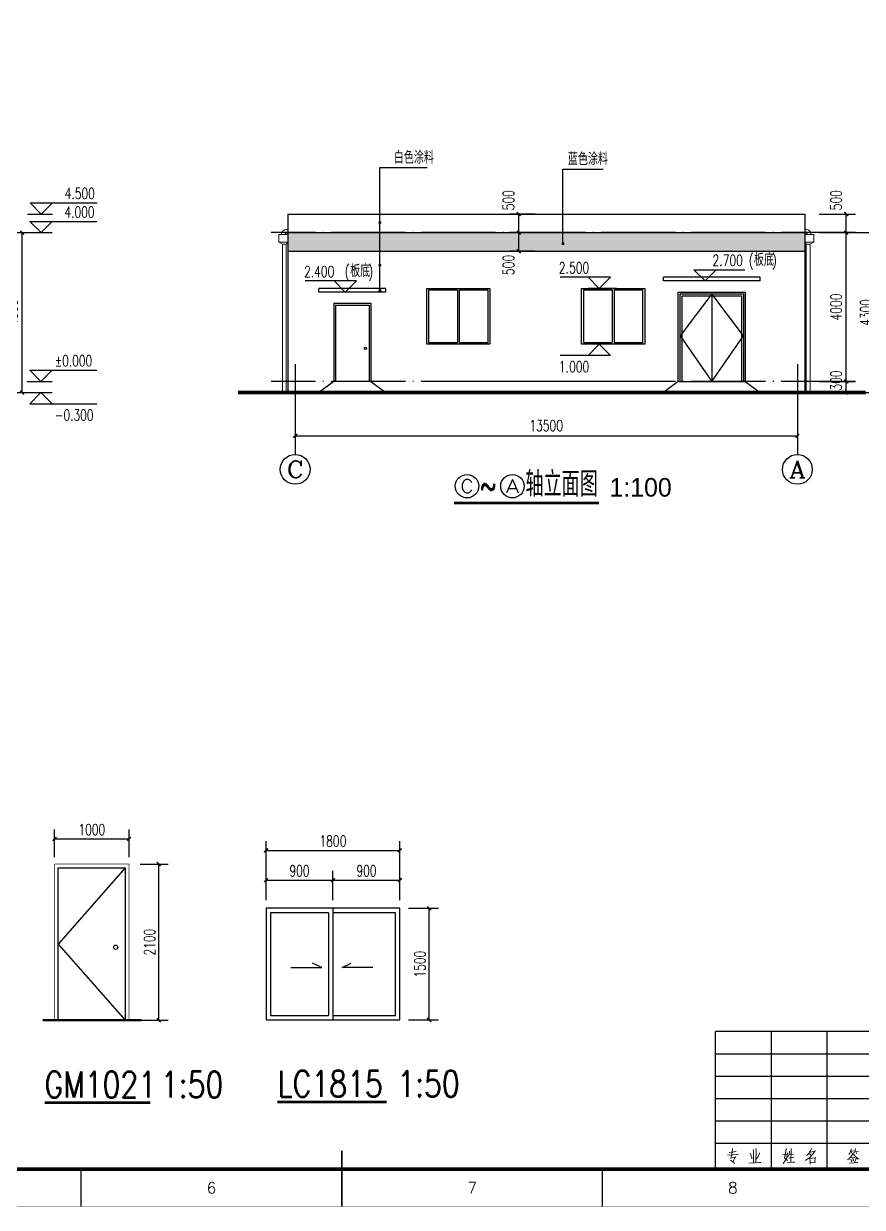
# Model space of a CAD drawing. Header units: millimetres. Extents: x 528985 to 634035, y -152849 to 423.
# Drawn here: x 571196 to 593741, y -152849 to -121016 of the extents above; entities that cross this region are included whole.
import ezdxf
from ezdxf.enums import TextEntityAlignment as Align

# ---------------------------------------------------------------- set-up
doc = ezdxf.new("R2010")
doc.units = ezdxf.units.MM
doc.header["$LTSCALE"] = 1000
doc.linetypes.add('CENTER', pattern=[2, 1.25, -0.25, 0.25, -0.25])
doc.linetypes.add('DOTE', pattern=[2.42, 2, -0.2, 0.02, -0.2])
for name, color, linetype in [('3T_WOOD', 21, 'Continuous'), ('55', 7, 'Continuous'), ('AXIS', 3, 'Continuous'), ('AXIS_TEXT', 7, 'Continuous'), ('D', 2, 'Continuous'), ('DIM_ELEV', 3, 'Continuous'), ('DIM_LEAD', 3, 'Continuous'), ('DIM_SYMB', 3, 'Continuous'), ('DOTE', 1, 'CENTER'), ('E_WINDOW', 4, 'Continuous'), ('HQ2', 7, 'Continuous'), ('JLQ', 2, 'Continuous'), ('other', 4, 'Continuous'), ('PUB_DIM', 3, 'Continuous'), ('PUB_HATCH', 8, 'Continuous'), ('PUB_TEXT', 7, 'Continuous'), ('txt', 2, 'Continuous'), ('WALL', 141, 'Continuous'), ('WINDOW', 2, 'Continuous'), ('填充', 8, 'Continuous'), ('门窗', 30, 'Continuous')]:
    doc.layers.add(name, color=color, linetype=linetype)
doc.layers.add('常规模型', color=3, linetype='Continuous', lineweight=18)
doc.styles.add('_HZTXT', font='txt.shx', dxfattribs={"width": 0.8, "bigfont": 'HZTXT.shx'})
doc.styles.add('_TCH_AXIS', font='COMPLEX', dxfattribs={"bigfont": 'GBCBIG'})
doc.styles.add('_TCH_DIM', font='SIMPLEX', dxfattribs={"bigfont": 'GBCBIG'})
doc.styles.add('_TCH_DIM_T3', font='SIMPLEX', dxfattribs={"width": 0.705882, "bigfont": 'GBCBIG'})
doc.styles.add('gedi', font='geditxt.shx', dxfattribs={"width": 0.8, "bigfont": 'hz.shx'})
doc.styles.add('HZTXT', font='haiwenrs.shx', dxfattribs={"bigfont": 'haiwenhz.shx'})
doc.styles.get("Standard").update_dxf_attribs({"font": 'txt', "bigfont": 'gbcbig.shx'})
doc.dimstyles.new('_TCH_ARCH&&100', dxfattribs={"dimtxt": 297.5, "dimasz": 100, "dimexe": 250, "dimexo": 300, "dimgap": 126.25, "dimtad": 1, "dimdec": 0, "dimzin": 0, "dimdsep": 46, "dimtxsty": '_TCH_DIM_T3', "dimblk": 'ARCHTICK', "dimcen": 0.09, "dimclrt": 7, "dimazin": 2, "dimtfac": 1, "dimtdec": 0, "dimtix": 1, "dimtmove": 2, "dimatfit": 3, "dimfxl": 0, "dimtolj": 1, "dimtzin": 0, "dimarcsym": 0})
doc.dimstyles.new('_TCH_ARCH&&50', dxfattribs={"dimtxt": 148.75, "dimasz": 50, "dimexe": 125, "dimexo": 150, "dimgap": 50, "dimtad": 1, "dimdec": 0, "dimzin": 0, "dimdsep": 46, "dimtxsty": '_TCH_DIM_T3', "dimblk": 'ARCHTICK', "dimcen": 0.09, "dimclrt": 7, "dimazin": 2, "dimtfac": 1, "dimtdec": 0, "dimtix": 1, "dimtmove": 2, "dimatfit": 3, "dimfxl": 0, "dimtolj": 1, "dimtzin": 0, "dimarcsym": 0})

# ---------------------------------------------------------------- blocks, each defined once
blk = doc.blocks.new('GEDI_WK_A1')
at = {"color": 3}
for p, q in [((350.42, 0), (350.42, 10)), ((420.5, 0), (420.5, 10)), ((490.58, 0), (490.58, 10))]:
    blk.add_line(p, q, dxfattribs=at)
for points, const_width in [([(0, 0), (841, 0), (841, 594), (0, 594)], 0.1), ([(25, 10), (831, 10), (831, 584), (25, 584)], 1)]:
    blk.add_lwpolyline(points, close=True, dxfattribs=dict(at, const_width=const_width))
at = {"color": 3, "const_width": 0.5}
blk.add_lwpolyline([(420.5, 0), (420.5, 15)], dxfattribs=at)
at = {"color": 3}
for s, p in [('6', (385.46, 5)), ('7', (455.54, 5)), ('8', (525.62, 5))]:
    blk.add_text(s, height=3, dxfattribs=at).set_placement(p, align=Align.MIDDLE)
blk = doc.blocks.new('GEDI_HQ2_2012')
at = {"layer": 'HQ2', "color": 2}
for p, q in [((0, 37), (-65, 37)), ((-65, 0), (-65, 37)), ((-50, 0), (-50, 37)), ((-35, 0), (-35, 37)), ((-15, 0), (-15, 37)), ((0, 0), (0, 37)), ((-65, 31), (0, 31)), ((-65, 25), (0, 25)), ((-65, 19), (0, 19)), ((-65, 13), (0, 13)), ((-65, 7), (0, 7)), ((0, 0), (0, 7)), ((-65, 0), (0, 0))]:
    blk.add_line(p, q, dxfattribs=at)
at = {"layer": 'HQ2', "color": 7, "lineweight": 0}
for points in [[(-61.84, 3.75), (-58.95, 3.96), (-59.09, 3.99), (-59.26, 3.96)], [(-61.32, 4.51), (-59.5, 4.74), (-59.61, 4.74), (-59.81, 4.67)], [(-60.48, 5.59), (-60.45, 5.32), (-60.68, 4.06), (-60.94, 2.94), (-61, 3), (-59.61, 3.24), (-59.64, 3.34), (-60.33, 1.98)], [(-55.7, 4.3), (-55.3, 3.17), (-55.24, 2.8)], [(-54.89, 5.32), (-54.83, 5.02), (-54.83, 1.71)], [(-54.16, 5.56), (-54.1, 5.29), (-54.16, 1.74)], [(-53.24, 4.44), (-53.3, 3.99), (-53.67, 3.34), (-54.13, 2.66)], [(-45.7, 4.4), (-45.7, 4.26), (-45.81, 3.69), (-45.9, 3.24), (-45.95, 2.94), (-46.07, 2.69), (-46.25, 2.39), (-46.42, 2.12), (-46.62, 1.84), (-46.85, 1.57)], [(-46.82, 3.96), (-45.72, 4.09)], [(-46.04, 5.53), (-46.04, 5.36), (-46.48, 3), (-46.3, 2.9), (-46.1, 2.73), (-45.92, 2.59), (-45.78, 2.42), (-45.7, 2.25)], [(-45.12, 4.88), (-45.12, 4.64), (-45.26, 3.99), (-45.4, 3.58), (-45.58, 3.21)], [(-45.17, 3.96), (-44.02, 4.06), (-44.1, 4.09), (-44.27, 4.06)], [(-44.71, 5.53), (-44.68, 5.32), (-44.74, 1.88)], [(-39.56, 4.64), (-39.47, 4.61), (-38.17, 4.84), (-38.25, 4.91), (-38.49, 4.57), (-38.74, 4.2), (-39.01, 3.89), (-39.3, 3.58), (-39.62, 3.27), (-39.96, 2.97), (-40.34, 2.69), (-40.4, 2.66), (-40.63, 2.52), (-40.86, 2.36)], [(-39.15, 5.7), (-39.18, 5.46), (-39.53, 4.91), (-39.73, 4.57), (-39.96, 4.26), (-40.25, 3.92), (-40.54, 3.69)], [(-39.88, 4.26), (-39.82, 4.23), (-39.5, 3.92), (-39.47, 3.75), (-39.59, 3.99)], [(-27.95, 4.37), (-27.98, 4.2), (-28.44, 3.58), (-28.47, 3.51), (-28.7, 3.21), (-29.11, 2.83), (-29.31, 2.66), (-29.51, 2.49)], [(-28.5, 5.49), (-28.53, 5.26), (-28.76, 4.74), (-28.96, 4.33), (-29.2, 3.99)], [(-28.73, 4.81), (-27.89, 4.91)], [(-28.53, 4.78), (-28.33, 4.26)], [(-27.57, 3.27), (-28.5, 3.14)], [(-28.01, 4.13), (-26.85, 2.83), (-26.38, 2.83), (-26.85, 2.87), (-27.08, 3.11)], [(-27.43, 5.49), (-27.4, 5.32), (-27.75, 4.37)], [(-27.6, 4.71), (-26.56, 4.88)], [(-27.28, 4.67), (-27.02, 4.13)], [(-22.07, 4.64), (-21.98, 4.61), (-20.68, 4.84), (-20.76, 4.91), (-20.99, 4.57), (-21.26, 4.2), (-21.52, 3.89), (-21.81, 3.58), (-22.12, 3.27), (-22.47, 2.97), (-22.85, 2.69), (-22.91, 2.66), (-23.14, 2.52), (-23.37, 2.36)], [(-21.66, 5.7), (-21.69, 5.46), (-22.04, 4.91), (-22.24, 4.57), (-22.47, 4.26), (-22.76, 3.92), (-23.05, 3.69)], [(-22.39, 4.26), (-22.33, 4.23), (-22.01, 3.92), (-21.98, 3.75), (-22.1, 3.99)], [(-11.41, 5.19), (-11.35, 4.84), (-11.32, 4.09), (-11.29, 3.31), (-11.29, 3.21), (-11.29, 2.66), (-11.29, 1.94), (-11.29, 2.18), (-10.17, 2.39), (-9.93, 2.15), (-9.87, 2.46), (-9.87, 2.87), (-9.84, 3.65), (-9.82, 4.47), (-9.82, 5.15), (-9.79, 5.05), (-11.32, 4.81)], [(-11.29, 3.58), (-10.17, 3.79), (-10.28, 3.82), (-10.54, 3.69)], [(-6.08, 4.57), (-4.37, 4.78)], [(-5.62, 5.49), (-5.56, 5.29), (-5.56, 2.73)], [(-5.53, 3.99), (-5.01, 4.09)], [(-5.5, 3.41), (-5.04, 3.51)], [(-4.8, 5.7), (-4.75, 5.49), (-4.83, 2.83)], [(-4.14, 5.22), (-4.05, 4.84), (-4.05, 4.09), (-4.08, 3.27), (-4.14, 2.76), (-4.28, 2.22), (-4.46, 1.88), (-4.78, 1.37)], [(-4.05, 4.81), (-3.18, 4.98), (-3.27, 5.08), (-3.27, 4.03), (-3.27, 3.96), (-3.24, 2.42), (-3.27, 1.84), (-3.3, 1.5), (-3.33, 1.4), (-3.76, 1.84), (-3.36, 1.54)], [(-4.02, 3.96), (-3.53, 4.06)], [(-60.97, 2.42), (-60.62, 2.15), (-60.39, 1.98), (-60.13, 1.81), (-59.99, 1.67), (-59.9, 1.5)], [(-56.1, 1.64), (-52.83, 1.81), (-52.98, 1.84), (-53.3, 1.77)], [(-45.75, 1.81), (-43.72, 1.91), (-43.93, 1.94), (-44.27, 1.88)], [(-45.29, 3), (-44.07, 3.17), (-44.22, 3.17), (-44.36, 3.11)], [(-39.73, 3.04), (-39.67, 2.94), (-39.62, 2.08), (-39.59, 1.98), (-39.59, 1.37), (-39.62, 1.64), (-39.62, 1.74), (-38.19, 1.91), (-38.22, 1.91), (-38.37, 1.91), (-38.22, 3.17), (-38.17, 3.11), (-38.25, 3.07), (-39.64, 2.87)], [(-28.99, 1.61), (-26.79, 1.77), (-26.93, 1.77), (-27.25, 1.74)], [(-28.62, 2.66), (-28.47, 2.22), (-28.47, 2.01), (-28.5, 2.29)], [(-28.07, 2.94), (-27.95, 2.42), (-28.01, 2.15), (-28.01, 2.52)], [(-27.34, 2.9), (-27.34, 2.66), (-27.69, 1.71)], [(-22.24, 3.04), (-22.18, 2.94), (-22.12, 2.08), (-22.1, 1.98), (-22.1, 1.37), (-22.12, 1.64), (-22.12, 1.74), (-20.71, 1.91), (-20.74, 1.91), (-20.88, 1.91), (-20.74, 3.17), (-20.68, 3.11), (-20.76, 3.07), (-22.15, 2.87)], [(-6.17, 2.63), (-4.37, 2.9), (-4.46, 2.94), (-4.57, 2.83)], [(-5.5, 2.42), (-5.53, 2.25), (-5.76, 1.91), (-5.97, 1.67), (-6.17, 1.5)], [(-5.04, 2.52), (-4.72, 2.12), (-4.72, 1.94), (-4.83, 2.25)], [(-4.08, 3.07), (-4.02, 3.07), (-3.56, 3.17)]]:
    blk.add_lwpolyline(points, dxfattribs=at)
blk.add_text('112233', height=0.0001).set_placement((-22.1, 1.74))
blk = doc.blocks.new('A$C095535CD')
at = {"layer": 'other'}
for p, q in [((825, 1450), (825, 50)), ((875, 1450), (875, 50))]:
    blk.add_line(p, q, dxfattribs=at)
for points in [[(1700, 1500), (0, 1500), (0, 0), (1700, 0), (1700, 1500)], [(825, 50), (50, 50), (50, 1450), (825, 1450)], [(875, 1450), (1650, 1450), (1650, 50), (875, 50)]]:
    blk.add_lwpolyline(points, dxfattribs=at)
blk = doc.blocks.new('dfasdf')
at = {"layer": '常规模型'}
for p, q in [((60462, 62812), (60702, 62812)), ((60462, 62612), (60462, 62812)), ((60537, 62832), (60537, 62812)), ((60637, 62812), (60637, 62832)), ((60657, 62852), (60702, 62852)), ((60702, 62612), (60462, 62612)), ((60462, 62612), (60562, 62552)), ((60562, 62552), (60562, 62452)), ((60662, 62552), (60562, 62552)), ((60562, 62452), (60562, 62152)), ((60702, 62612), (60662, 62552)), ((60662, 62452), (60662, 62552)), ((60662, 62152), (60662, 62452)), ((60562, 62152), (60562, 58566)), ((60662, 58566), (60662, 62152))]:
    blk.add_line(p, q, dxfattribs=at)
for radius in [120, 20]:
    blk.add_arc((60657, 62832), radius, 90, 180, dxfattribs=at)
blk = doc.blocks.new('_ArchTick')
at = {"color": 0, "linetype": 'ByBlock', "const_width": 0.4}
blk.add_lwpolyline([(-0.5, -0.5), (0.5, 0.5)], dxfattribs=at)
blk = doc.blocks.new('*D114')
at = {"layer": 'DEFPOINTS', "color": 0}
for p in [(1159, 2471), (159, 2074), (1159, 2074)]:
    blk.add_point(p, dxfattribs=at)
at = {"layer": 'PUB_DIM', "color": 0, "lineweight": -2}
for p, q in [((159, 2224), (159, 2596)), ((1159, 2224), (1159, 2596)), ((159, 2471), (1159, 2471))]:
    blk.add_line(p, q, dxfattribs=at)
at = {"layer": 'PUB_DIM', "color": 0, "lineweight": -2, "xscale": 50, "yscale": 50, "zscale": 50, "rotation": 180}
blk.add_blockref('_ArchTick', (159, 2471), dxfattribs=at)
at = {"layer": 'PUB_DIM', "color": 0, "lineweight": -2, "xscale": 50, "yscale": 50, "zscale": 50}
blk.add_blockref('_ArchTick', (1159, 2471), dxfattribs=at)
at = {"layer": 'PUB_DIM', "color": 7, "insert": (659, 2596), "char_height": 148.8, "attachment_point": 5, "style": '_TCH_DIM_T3'}
blk.add_mtext('\\A1;1000', dxfattribs=at)
blk = doc.blocks.new('*D115')
at = {"layer": 'DEFPOINTS', "color": 0}
for p in [(1159, 2132), (1559, 2132), (1159, 32)]:
    blk.add_point(p, dxfattribs=at)
at = {"layer": 'PUB_DIM', "color": 0, "lineweight": -2}
for p, q in [((1309, 2132), (1684, 2132)), ((1559, 32), (1559, 2132)), ((1309, 32), (1684, 32))]:
    blk.add_line(p, q, dxfattribs=at)
at = {"layer": 'PUB_DIM', "color": 0, "lineweight": -2, "xscale": 50, "yscale": 50, "zscale": 50}
for p, rotation in [((1559, 2132), 90), ((1559, 32), 270)]:
    blk.add_blockref('_ArchTick', p, dxfattribs=dict(at, rotation=rotation))
at = {"layer": 'PUB_DIM', "color": 7, "insert": (1435, 1082), "char_height": 148.8, "attachment_point": 5, "rotation": 90, "style": '_TCH_DIM_T3'}
blk.add_mtext('\\A1;2100', dxfattribs=at)
blk = doc.blocks.new('*D120')
at = {"layer": 'DEFPOINTS', "color": 0}
for p in [(1795, 1532), (2225, 1532), (1795, 32)]:
    blk.add_point(p, dxfattribs=at)
at = {"layer": 'PUB_DIM', "color": 0, "lineweight": -2}
for p, q in [((1945, 1532), (2350, 1532)), ((2225, 32), (2225, 1532)), ((1945, 32), (2350, 32))]:
    blk.add_line(p, q, dxfattribs=at)
at = {"layer": 'PUB_DIM', "color": 0, "lineweight": -2, "xscale": 50, "yscale": 50, "zscale": 50}
for p, rotation in [((2225, 1532), 90), ((2225, 32), 270)]:
    blk.add_blockref('_ArchTick', p, dxfattribs=dict(at, rotation=rotation))
at = {"layer": 'PUB_DIM', "color": 7, "insert": (2101, 782), "char_height": 148.8, "attachment_point": 5, "rotation": 90, "style": '_TCH_DIM_T3'}
blk.add_mtext('\\A1;1500', dxfattribs=at)
blk = doc.blocks.new('*D121')
at = {"layer": 'DEFPOINTS', "color": 0}
for p in [(1832, 1911), (932, 1490), (1832, 1490)]:
    blk.add_point(p, dxfattribs=at)
at = {"layer": 'PUB_DIM', "color": 0, "lineweight": -2}
for p, q in [((932, 1640), (932, 2036)), ((932, 1911), (1832, 1911)), ((1832, 1640), (1832, 2036))]:
    blk.add_line(p, q, dxfattribs=at)
at = {"layer": 'PUB_DIM', "color": 0, "lineweight": -2, "xscale": 50, "yscale": 50, "zscale": 50, "rotation": 180}
blk.add_blockref('_ArchTick', (932, 1911), dxfattribs=at)
at = {"layer": 'PUB_DIM', "color": 0, "lineweight": -2, "xscale": 50, "yscale": 50, "zscale": 50}
blk.add_blockref('_ArchTick', (1832, 1911), dxfattribs=at)
at = {"layer": 'PUB_DIM', "color": 7, "insert": (1382, 2036), "char_height": 148.8, "attachment_point": 5, "style": '_TCH_DIM_T3'}
blk.add_mtext('\\A1;900', dxfattribs=at)
blk = doc.blocks.new('*D122')
at = {"layer": 'DEFPOINTS', "color": 0}
for p in [(932, 1911), (32, 1490), (932, 1490)]:
    blk.add_point(p, dxfattribs=at)
at = {"layer": 'PUB_DIM', "color": 0, "lineweight": -2}
for p, q in [((32, 1640), (32, 2036)), ((32, 1911), (932, 1911)), ((932, 1640), (932, 2036))]:
    blk.add_line(p, q, dxfattribs=at)
at = {"layer": 'PUB_DIM', "color": 0, "lineweight": -2, "xscale": 50, "yscale": 50, "zscale": 50, "rotation": 180}
blk.add_blockref('_ArchTick', (32, 1911), dxfattribs=at)
at = {"layer": 'PUB_DIM', "color": 0, "lineweight": -2, "xscale": 50, "yscale": 50, "zscale": 50}
blk.add_blockref('_ArchTick', (932, 1911), dxfattribs=at)
at = {"layer": 'PUB_DIM', "color": 7, "insert": (482, 2036), "char_height": 148.8, "attachment_point": 5, "style": '_TCH_DIM_T3'}
blk.add_mtext('\\A1;900', dxfattribs=at)
blk = doc.blocks.new('*D123')
at = {"layer": 'DEFPOINTS', "color": 0}
for p in [(1832, 2311), (32, 1796), (1832, 1796)]:
    blk.add_point(p, dxfattribs=at)
at = {"layer": 'PUB_DIM', "color": 0, "lineweight": -2}
for p, q in [((32, 1946), (32, 2436)), ((1832, 1946), (1832, 2436)), ((32, 2311), (1832, 2311))]:
    blk.add_line(p, q, dxfattribs=at)
at = {"layer": 'PUB_DIM', "color": 0, "lineweight": -2, "xscale": 50, "yscale": 50, "zscale": 50, "rotation": 180}
blk.add_blockref('_ArchTick', (32, 2311), dxfattribs=at)
at = {"layer": 'PUB_DIM', "color": 0, "lineweight": -2, "xscale": 50, "yscale": 50, "zscale": 50}
blk.add_blockref('_ArchTick', (1832, 2311), dxfattribs=at)
at = {"layer": 'PUB_DIM', "color": 7, "insert": (932, 2436), "char_height": 148.8, "attachment_point": 5, "style": '_TCH_DIM_T3'}
blk.add_mtext('\\A1;1800', dxfattribs=at)
blk = doc.blocks.new('*D38')
at = {"layer": 'DEFPOINTS', "color": 0}
for p in [(569719, -126636), (571153, -126636), (569719, -130936)]:
    blk.add_point(p, dxfattribs=at)
at = {"layer": 'PUB_DIM', "color": 0, "lineweight": -2}
for p, q in [((570019, -126636), (571403, -126636)), ((571153, -130936), (571153, -126636)), ((570019, -130936), (571403, -130936))]:
    blk.add_line(p, q, dxfattribs=at)
at = {"layer": 'PUB_DIM', "color": 0, "lineweight": -2, "xscale": 100, "yscale": 100, "zscale": 100}
for p, rotation in [((571153, -126636), 90), ((571153, -130936), 270)]:
    blk.add_blockref('_ArchTick', p, dxfattribs=dict(at, rotation=rotation))
at = {"layer": 'PUB_DIM', "color": 7, "insert": (570878, -128786), "char_height": 297.5, "attachment_point": 5, "rotation": 90, "style": '_TCH_DIM_T3'}
blk.add_mtext('\\A1;4300', dxfattribs=at)
blk = doc.blocks.new('*D47')
at = {"layer": 'DEFPOINTS', "color": 0}
for p in [(584505, -126636), (585245, -126636), (585245, -127136)]:
    blk.add_point(p, dxfattribs=at)
at = {"layer": 'PUB_DIM', "color": 0, "lineweight": -2}
for p, q in [((584945, -126636), (584255, -126636)), ((584505, -127136), (584505, -126636)), ((584945, -127136), (584255, -127136))]:
    blk.add_line(p, q, dxfattribs=at)
at = {"layer": 'PUB_DIM', "color": 0, "lineweight": -2, "xscale": 100, "yscale": 100, "zscale": 100}
for p, rotation in [((584505, -126636), 90), ((584505, -127136), 270)]:
    blk.add_blockref('_ArchTick', p, dxfattribs=dict(at, rotation=rotation))
at = {"layer": 'PUB_DIM', "color": 7, "insert": (584230, -127506), "char_height": 297.5, "attachment_point": 5, "rotation": 90, "style": '_TCH_DIM_T3'}
blk.add_mtext('\\A1;500', dxfattribs=at)
blk = doc.blocks.new('*D48')
at = {"layer": 'DEFPOINTS', "color": 0}
for p in [(584505, -126136), (585245, -126136), (585245, -126636)]:
    blk.add_point(p, dxfattribs=at)
at = {"layer": 'PUB_DIM', "color": 0, "lineweight": -2}
for p, q in [((584945, -126136), (584255, -126136)), ((584505, -126636), (584505, -126136)), ((584945, -126636), (584255, -126636))]:
    blk.add_line(p, q, dxfattribs=at)
at = {"layer": 'PUB_DIM', "color": 0, "lineweight": -2, "xscale": 100, "yscale": 100, "zscale": 100}
for p, rotation in [((584505, -126136), 90), ((584505, -126636), 270)]:
    blk.add_blockref('_ArchTick', p, dxfattribs=dict(at, rotation=rotation))
at = {"layer": 'PUB_DIM', "color": 7, "insert": (584230, -125766), "char_height": 297.5, "attachment_point": 5, "rotation": 90, "style": '_TCH_DIM_T3'}
blk.add_mtext('\\A1;500', dxfattribs=at)
blk = doc.blocks.new('*D54')
at = {"layer": 'DEFPOINTS', "color": 0}
for p in [(578495, -131748), (591995, -131748), (591995, -132100)]:
    blk.add_point(p, dxfattribs=at)
at = {"layer": 'PUB_DIM', "color": 0, "lineweight": -2}
for p, q in [((578495, -132048), (578495, -132350)), ((578495, -132100), (591995, -132100)), ((591995, -132048), (591995, -132350))]:
    blk.add_line(p, q, dxfattribs=at)
at = {"layer": 'PUB_DIM', "color": 0, "lineweight": -2, "xscale": 100, "yscale": 100, "zscale": 100, "rotation": 180}
blk.add_blockref('_ArchTick', (578495, -132100), dxfattribs=at)
at = {"layer": 'PUB_DIM', "color": 0, "lineweight": -2, "xscale": 100, "yscale": 100, "zscale": 100}
blk.add_blockref('_ArchTick', (591995, -132100), dxfattribs=at)
at = {"layer": 'PUB_DIM', "color": 7, "insert": (585245, -131825), "char_height": 297.5, "attachment_point": 5, "style": '_TCH_DIM_T3'}
blk.add_mtext('\\A1;13500', dxfattribs=at)
blk = doc.blocks.new('*D55')
at = {"layer": 'DEFPOINTS', "color": 0}
for p in [(592676, -126636), (594109, -126636), (592676, -130936)]:
    blk.add_point(p, dxfattribs=at)
at = {"layer": 'PUB_DIM', "color": 0, "lineweight": -2}
for p, q in [((592976, -126636), (594359, -126636)), ((594109, -130936), (594109, -126636)), ((592976, -130936), (594359, -130936))]:
    blk.add_line(p, q, dxfattribs=at)
at = {"layer": 'PUB_DIM', "color": 0, "lineweight": -2, "xscale": 100, "yscale": 100, "zscale": 100}
for p, rotation in [((594109, -126636), 90), ((594109, -130936), 270)]:
    blk.add_blockref('_ArchTick', p, dxfattribs=dict(at, rotation=rotation))
at = {"layer": 'PUB_DIM', "color": 7, "insert": (593834, -128786), "char_height": 297.5, "attachment_point": 5, "rotation": 90, "style": '_TCH_DIM_T3'}
blk.add_mtext('\\A1;4300', dxfattribs=at)
blk = doc.blocks.new('*D56')
at = {"layer": 'DEFPOINTS', "color": 0}
for p in [(592285, -126136), (593309, -126136), (592285, -126636)]:
    blk.add_point(p, dxfattribs=at)
at = {"layer": 'PUB_DIM', "color": 0, "lineweight": -2}
for p, q in [((592585, -126136), (593559, -126136)), ((593309, -126636), (593309, -126136)), ((592585, -126636), (593559, -126636))]:
    blk.add_line(p, q, dxfattribs=at)
at = {"layer": 'PUB_DIM', "color": 0, "lineweight": -2, "xscale": 100, "yscale": 100, "zscale": 100}
for p, rotation in [((593309, -126136), 90), ((593309, -126636), 270)]:
    blk.add_blockref('_ArchTick', p, dxfattribs=dict(at, rotation=rotation))
at = {"layer": 'PUB_DIM', "color": 7, "insert": (593034, -125766), "char_height": 297.5, "attachment_point": 5, "rotation": 90, "style": '_TCH_DIM_T3'}
blk.add_mtext('\\A1;500', dxfattribs=at)
blk = doc.blocks.new('*D57')
at = {"layer": 'DEFPOINTS', "color": 0}
for p in [(592285, -126636), (593309, -126636), (592285, -130636)]:
    blk.add_point(p, dxfattribs=at)
at = {"layer": 'PUB_DIM', "color": 0, "lineweight": -2}
for p, q in [((592585, -126636), (593559, -126636)), ((593309, -130636), (593309, -126636)), ((592585, -130636), (593559, -130636))]:
    blk.add_line(p, q, dxfattribs=at)
at = {"layer": 'PUB_DIM', "color": 0, "lineweight": -2, "xscale": 100, "yscale": 100, "zscale": 100}
for p, rotation in [((593309, -126636), 90), ((593309, -130636), 270)]:
    blk.add_blockref('_ArchTick', p, dxfattribs=dict(at, rotation=rotation))
at = {"layer": 'PUB_DIM', "color": 7, "insert": (593034, -128636), "char_height": 297.5, "attachment_point": 5, "rotation": 90, "style": '_TCH_DIM_T3'}
blk.add_mtext('\\A1;4000', dxfattribs=at)
blk = doc.blocks.new('*D58')
at = {"layer": 'DEFPOINTS', "color": 0}
for p in [(592285, -130636), (593309, -130636), (592285, -130936)]:
    blk.add_point(p, dxfattribs=at)
at = {"layer": 'PUB_DIM', "color": 0, "lineweight": -2}
for p, q in [((592585, -130636), (593559, -130636)), ((593309, -130936), (593309, -130636)), ((592585, -130936), (593559, -130936))]:
    blk.add_line(p, q, dxfattribs=at)
at = {"layer": 'PUB_DIM', "color": 0, "lineweight": -2, "xscale": 100, "yscale": 100, "zscale": 100}
for p, rotation in [((593309, -130636), 90), ((593309, -130936), 270)]:
    blk.add_blockref('_ArchTick', p, dxfattribs=dict(at, rotation=rotation))
at = {"layer": 'PUB_DIM', "color": 7, "insert": (593034, -130616), "char_height": 297.5, "attachment_point": 5, "rotation": 90, "style": '_TCH_DIM_T3'}
blk.add_mtext('\\A1;300', dxfattribs=at)
blk = doc.blocks.new('A$C64B35475')
at = {"const_width": 30}
blk.add_lwpolyline([(0, 32.1), (1322.8, 32.1)], dxfattribs=at)
at = {"layer": 'E_WINDOW'}
for p, q in [((209.1, 2082.1), (1109.1, 2082.1)), ((209.1, 32.1), (209.1, 2082.1)), ((1109.1, 2082.1), (1109.1, 32.1))]:
    blk.add_line(p, q, dxfattribs=at)
at = {"layer": 'E_WINDOW', "const_width": 10}
for points in [[(159.1, 2132.1), (1159.1, 2132.1)], [(159.1, 32.1), (159.1, 2132.1)], [(1159.1, 2132.1), (1159.1, 32.1)]]:
    blk.add_lwpolyline(points, dxfattribs=at)
at = {"layer": 'E_WINDOW'}
blk.add_circle((979.4, 1013.6), 28.4, dxfattribs=at)
at = {"layer": 'WALL', "color": 8}
for p, q in [((1109.1, 2082.1), (209.1, 1057.1)), ((209.1, 1057.1), (1109.1, 32.1))]:
    blk.add_line(p, q, dxfattribs=at)
at = {"layer": 'PUB_DIM'}
for p1, p2, distance, text, picture, middle in [((159.1, 2073.6), (1159.1, 2073.6), 397.7, '1000', '*D114', (659.1, 2595.7)), ((1159.1, 32.1), (1159.1, 2132.1), -399.9, '2100', '*D115', (1434.6, 1082.1))]:
    dim = blk.add_aligned_dim(p1=p1, p2=p2, distance=distance, text=text, dimstyle='_TCH_ARCH&&50', dxfattribs=at)
    dim.commit()
    dim.dimension.update_dxf_attribs({"geometry": picture, "text_midpoint": middle})
blk = doc.blocks.new('A$C333224F2')
at = {"layer": 'WALL', "color": 8}
for p, q in [((366.5, 735.3), (780.4, 735.3)), ((780.4, 735.3), (655.8, 793.1)), ((1053.8, 735.3), (1178.4, 793.1)), ((1467.7, 735.3), (1053.8, 735.3))]:
    blk.add_line(p, q, dxfattribs=at)
at = {"layer": '门窗', "color": 4}
for p, q in [((872.1, 1472.1), (872.1, 92.1)), ((932.1, 1532.1), (932.1, 32.1))]:
    blk.add_line(p, q, dxfattribs=at)
blk.add_lwpolyline([(32.1, 32.1), (1832.1, 32.1), (1832.1, 1532.1), (32.1, 1532.1)], close=True, dxfattribs=at)
for points in [[(872.1, 1472.1), (92.1, 1472.1), (92.1, 92.1), (872.1, 92.1)], [(932.1, 92.1), (1772.1, 92.1), (1772.1, 1472.1), (932.1, 1472.1)]]:
    blk.add_lwpolyline(points, dxfattribs=at)
at = {"layer": 'PUB_DIM'}
for p1, p2, distance, text, picture, middle in [((32.1, 1796), (1832.1, 1796), 515.4, '1800', '*D123', (932.1, 2435.8)), ((32.1, 1490.1), (932.1, 1490.1), 421.3, '900', '*D122', (482.1, 2035.8)), ((932.1, 1490.1), (1832.1, 1490.1), 421.3, '900', '*D121', (1382.1, 2035.8)), ((1794.8, 32.1), (1794.8, 1532.1), -430.4, '1500', '*D120', (2100.8, 782.1))]:
    dim = blk.add_aligned_dim(p1=p1, p2=p2, distance=distance, text=text, dimstyle='_TCH_ARCH&&50', dxfattribs=at)
    dim.commit()
    dim.dimension.update_dxf_attribs({"geometry": picture, "text_midpoint": middle})

msp = doc.modelspace()

# ---------------------------------------------------------------- hatches: boundary and pattern name
at = {"layer": '填充'}
h = msp.add_hatch(dxfattribs=at)
h.set_pattern_fill('松散材料', color=256, scale=30, style=0)
h.set_pattern_definition([(0, (95319.02, 66544.953), (28.125, 56.25), [0, -56.25])])
h.paths.add_polyline_path([(592194.7, -127135.9), (592194.7, -126635.9), (578294.7, -126635.9), (578294.7, -127135.9)])

# ---------------------------------------------------------------- linework, layer by layer
at = {"layer": '3T_WOOD'}
for p, q in [((578294.7, -126635.9), (592194.7, -126635.9)), ((578294.7, -127135.9), (592194.7, -127135.9))]:
    msp.add_line(p, q, dxfattribs=at)
at = {"layer": '55'}
msp.add_line((580529.7, -130635.9), (579529.7, -130635.9), dxfattribs=at)
at = {"layer": 'AXIS'}
for p, q in [((578494.7, -130175.9), (578494.7, -132601.9)), ((591994.7, -130175.9), (591994.7, -132601.9))]:
    msp.add_line(p, q, dxfattribs=at)
for centre in [(578494.7, -133001.9), (591994.7, -133001.9)]:
    msp.add_circle(centre, 400, dxfattribs=at)
at = {"layer": 'DIM_ELEV'}
for p, q in [((589512.6, -127935.9), (589212.6, -127635.9)), ((589212.6, -127635.9), (590586.9, -127635.9)), ((589512.6, -127935.9), (589812.6, -127635.9)), ((580141.8, -127935.9), (578767.5, -127935.9)), ((579841.8, -128235.9), (579541.8, -127935.9)), ((579841.8, -128235.9), (580141.8, -127935.9)), ((586970, -127835.9), (585615.6, -127835.9)), ((586670, -128135.9), (586370, -127835.9)), ((586670, -128135.9), (586970, -127835.9)), ((587136.6, -128135.9), (586370, -128135.9)), ((586670, -129635.9), (586370, -129935.9)), ((587136.6, -129635.9), (586370, -129635.9)), ((586670, -129635.9), (586970, -129935.9)), ((586970, -129935.9), (585615.6, -129935.9))]:
    msp.add_line(p, q, dxfattribs=at)
at = {"layer": 'DIM_LEAD'}
for p, q in [((580772.4, -128193.9), (580772.4, -124885.7)), ((580772.4, -126364.3), (580772.4, -124885.7)), ((580772.4, -127506.5), (580772.4, -124885.7)), ((580772.4, -124885.7), (582045.7, -124885.7)), ((585694.2, -126932.1), (585694.2, -124926.4)), ((585694.2, -124926.4), (586770.8, -124926.4))]:
    msp.add_line(p, q, dxfattribs=at)
at = {"layer": 'DIM_LEAD', "const_width": 40}
for points in [[(580772.4, -126384.3, 1), (580772.4, -126344.3, 1)], [(585694.2, -126952.1, 1), (585694.2, -126912.1, 1)], [(580772.4, -127526.5, 1), (580772.4, -127486.5, 1)], [(580772.4, -128213.9, 1), (580772.4, -128173.9, 1)]]:
    msp.add_lwpolyline(points, format="xyb", close=True, dxfattribs=at)
at = {"layer": 'DIM_SYMB', "const_width": 70}
for points in [[(582764.7, -133910.1), (586664.1, -133910.1)], [(571756.3, -150037.9), (574603, -150037.9)], [(578018.4, -150015.5), (580958.4, -150015.5)]]:
    msp.add_lwpolyline(points, dxfattribs=at)
at = {"layer": 'DOTE', "linetype": 'DOTE'}
for p, q in [((593559.5, -126635.9), (577851.7, -126635.9)), ((593559.5, -130635.9), (577851.7, -130635.9))]:
    msp.add_line(p, q, dxfattribs=at)
at = {"layer": 'E_WINDOW'}
msp.add_circle((580382.4, -129747), 28.4, dxfattribs=at)
at = {"layer": 'JLQ', "linetype": 'Continuous'}
msp.add_lwpolyline([(588794.7, -130635.9), (588794.7, -128235.9), (590594.7, -128235.9), (590594.7, -130635.9)], dxfattribs=at)
at = {"layer": 'other'}
for p, q in [((590994.7, -127835.9), (588394.7, -127835.9)), ((588394.7, -127935.9), (588394.7, -127835.9)), ((590994.7, -127935.9), (588394.7, -127935.9)), ((590994.7, -127935.9), (590994.7, -127835.9)), ((580929.7, -128135.9), (579129.7, -128135.9)), ((579129.7, -128235.9), (579129.7, -128135.9)), ((580929.7, -128235.9), (579129.7, -128235.9)), ((580929.7, -128235.9), (580929.7, -128135.9)), ((589694.7, -128285.9), (589694.7, -130635.9)), ((579529.7, -130635.9), (579129.7, -130935.9)), ((580529.7, -130635.9), (580929.7, -130935.9)), ((587544.7, -130635.9), (582944.7, -130635.9)), ((588794.7, -130635.9), (588394.7, -130935.9)), ((590594.7, -130635.9), (590994.7, -130935.9))]:
    msp.add_line(p, q, dxfattribs=at)
for points in [[(588844.7, -130635.9), (588844.7, -128285.9), (590544.7, -128285.9), (590544.7, -130635.9)], [(589694.7, -128285.9), (588844.7, -129410.9), (589694.7, -130635.9), (590544.7, -129410.9), (589694.7, -128285.9)], [(588894.7, -130635.9), (588894.7, -128335.9), (590494.7, -128335.9), (590494.7, -130635.9)]]:
    msp.add_lwpolyline(points, dxfattribs=at)
at = {"layer": 'PUB_DIM'}
for p, q in [((571667.5, -126135.9), (571367.5, -125835.9)), ((571367.5, -125835.9), (573167.5, -125835.9)), ((571667.5, -126135.9), (571967.5, -125835.9)), ((571301, -126135.9), (571967.5, -126135.9)), ((571663, -126635.9), (571363, -126335.9)), ((571363, -126335.9), (573163, -126335.9)), ((571663, -126635.9), (571963, -126335.9)), ((571296.5, -126635.9), (571963, -126635.9)), ((571660.5, -130635.9), (571360.5, -130335.9)), ((571360.5, -130335.9), (573160.5, -130335.9)), ((571660.5, -130635.9), (571960.5, -130335.9)), ((571294, -130635.9), (571960.5, -130635.9)), ((571294, -130935.9), (571960.5, -130935.9)), ((571660.5, -130935.9), (571360.5, -131235.9)), ((571660.5, -130935.9), (571960.5, -131235.9)), ((571360.5, -131235.9), (573160.5, -131235.9))]:
    msp.add_line(p, q, dxfattribs=at)
at = {"layer": 'PUB_TEXT'}
for centre in [(583114.7, -133455.1), (584334.7, -133455.1)]:
    msp.add_circle(centre, 315, dxfattribs=at)
at = {"layer": 'txt'}
msp.add_line((588794.7, -130635.9), (590594.7, -130635.9), dxfattribs=at)
at = {"layer": 'WALL'}
for p, q in [((578294.7, -126135.9), (578294.7, -130935.9)), ((578294.7, -126135.9), (592194.7, -126135.9)), ((592194.7, -126135.9), (592194.7, -130935.9))]:
    msp.add_line(p, q, dxfattribs=at)
at = {"layer": 'WALL', "const_width": 100}
msp.add_lwpolyline([(576957.8, -130935.9), (593831.8, -130935.9)], dxfattribs=at)
at = {"layer": 'WINDOW'}
for p, q in [((579529.7, -128535.9), (580529.7, -128535.9)), ((579529.7, -128535.9), (579529.7, -130635.9)), ((579579.7, -128585.9), (580479.7, -128585.9)), ((579579.7, -128585.9), (579579.7, -130635.9)), ((580479.7, -128585.9), (580479.7, -130635.9)), ((580529.7, -128535.9), (580529.7, -130635.9))]:
    msp.add_line(p, q, dxfattribs=at)
at = {"layer": '常规模型'}
for p, q in [((578294.7, -126550.1), (578249.7, -126550.1)), ((592194.7, -126550.1), (592239.7, -126550.1))]:
    msp.add_line(p, q, dxfattribs=at)

# ---------------------------------------------------------------- block references
at = {"xscale": 100, "yscale": 100, "zscale": 100}
for name, p in [('GEDI_WK_A1', (537697.3, -152824.2)), ('GEDI_HQ2_2012', (596297.3, -151824.2))]:
    msp.add_blockref(name, p, dxfattribs=at)
at = {"layer": 'D'}
msp.add_blockref('dfasdf', (517592.7, -189502.1), dxfattribs=at)
at = {"layer": 'D', "xscale": -1}
msp.add_blockref('dfasdf', (652896.7, -189502.1), dxfattribs=at)
at = {"layer": 'D', "xscale": 2, "yscale": 2, "zscale": 2}
msp.add_blockref('A$C333224F2', (577646.5, -147870.6), dxfattribs=at)
at = {"layer": 'other', "xscale": -1}
for p in [(583729.7, -129635.9), (587894.7, -129635.9)]:
    msp.add_blockref('A$C095535CD', p, dxfattribs=at)
at = {"layer": 'PUB_HATCH', "xscale": 2, "yscale": 2, "zscale": 2}
msp.add_blockref('A$C64B35475', (571709.2, -147882.5), dxfattribs=at)

# ---------------------------------------------------------------- texts
at = {"layer": 'AXIS_TEXT', "style": '_TCH_AXIS'}
for s, width, p, p2 in [('C', 1.4, (578268.4, -133228.2), (578721, -133228.2)), ('A', 1.166667, (591768.4, -133228.2), (592221, -133228.2))]:
    msp.add_text(s, height=452.5, dxfattribs=dict(at, width=width)).set_placement(p, p2, align=Align.FIT)
at = {"layer": 'PUB_TEXT'}
for s, height, style, p in [('白色涂料', 337.59, '_TCH_DIM', (581144.7, -124780.7)), ('蓝色涂料', 337.59, '_TCH_DIM', (585825, -124821.4)), ('板底', 337.59, '_TCH_DIM', (590826.9, -127530.9)), ('板底', 337.59, '_TCH_DIM', (579973.5, -127830.9)), ('轴立面图', 675.18, '_TCH_DIM', (584684.7, -133735.1)), ('1:100', 500, 'HZTXT', (586944.1, -133735.1))]:
    msp.add_text(s, height=height, dxfattribs=dict(at, style=style)).set_placement(p)
for s, height, style, width, p in [('4.500', 297.5, '_TCH_DIM', 0.705882, (572297.5, -125730.9)), ('4.000', 297.5, '_TCH_DIM', 0.705882, (572293, -126230.9)), ('2.700', 297.5, '_TCH_DIM', 0.705882, (589716.9, -127530.9)), ('(', 297.5, '_TCH_DIM', 0.705882, (590686.9, -127530.9)), (')', 297.5, '_TCH_DIM', 0.705882, (591318.4, -127530.9)), ('2.400', 297.5, '_TCH_DIM', 0.705882, (578737.5, -127830.9)), ('(', 297.5, '_TCH_DIM', 0.705882, (579833.5, -127830.9)), (')', 297.5, '_TCH_DIM', 0.705882, (580465, -127830.9)), ('2.500', 297.5, '_TCH_DIM', 0.705882, (585585.6, -127730.9)), ('%%p0.000', 297.5, '_TCH_DIM', 0.705882, (572030.5, -130230.9)), ('1.000', 297.5, '_TCH_DIM', 0.705882, (585585.6, -130390.9)), ('-0.300', 297.5, '_TCH_DIM', 0.705882, (572030.5, -131690.9)), ('~', 595, '_TCH_DIM', 0.705882, (583464.7, -133735.1)), ('GM1021', 700, '_HZTXT', 0.8, (571756.3, -149897.9)), ('1:50', 700, 'gedi', 0.8, (574883, -149897.9)), ('LC1815', 700, '_HZTXT', 0.8, (578018.4, -149875.5)), ('1:50', 700, 'gedi', 0.8, (581238.4, -149875.5))]:
    msp.add_text(s, height=height, dxfattribs=dict(at, style=style, width=width)).set_placement(p)
at = {"layer": 'PUB_TEXT', "style": '_TCH_DIM'}
for s, width, p, p2 in [('C', 1.4, (582936.5, -133633.3), (583292.9, -133633.3)), ('A', 1.3125, (584156.5, -133633.3), (584512.9, -133633.3))]:
    msp.add_text(s, height=356.4, dxfattribs=dict(at, width=width)).set_placement(p, p2, align=Align.FIT)

# ---------------------------------------------------------------- dimensions: what is measured, and where the dimension line sits
at = {"layer": 'PUB_DIM'}
for base, p1, p2, text, picture, middle in [((584505, -126135.9), (585244.7, -126635.9), (585244.7, -126135.9), '500', '*D48', (584230, -125765.9)), ((593309.5, -126135.9), (592284.6, -126635.9), (592284.6, -126135.9), '500', '*D56', (593034.5, -125765.9)), ((584505, -126635.9), (585244.7, -127135.9), (585244.7, -126635.9), '500', '*D47', (584230, -127505.9)), ((593309.5, -130635.9), (592284.6, -130935.9), (592284.6, -130635.9), '300', '*D58', (593034.5, -130615.5))]:
    dim = msp.add_linear_dim(base=base, p1=p1, p2=p2, angle=90, text=text, dimstyle='_TCH_ARCH&&100', dxfattribs=at)
    dim.commit()
    dim.dimension.update_dxf_attribs({"geometry": picture, "text_midpoint": middle, "dimtype": 129})
for p1, p2, distance, text, picture, middle in [((569719.1, -130935.9), (569719.1, -126635.9), -1433.9, '4300', '*D38', (570878, -128785.9)), ((592284.6, -130635.9), (592284.6, -126635.9), -1024.9, '4000', '*D57', (593034.5, -128635.9)), ((592675.6, -130935.9), (592675.6, -126635.9), -1433.9, '4300', '*D55', (593834.5, -128785.9)), ((578494.7, -131748.4), (591994.7, -131748.4), -351.2, '13500', '*D54', (585244.7, -131824.6))]:
    dim = msp.add_aligned_dim(p1=p1, p2=p2, distance=distance, text=text, dimstyle='_TCH_ARCH&&100', dxfattribs=at)
    dim.commit()
    dim.dimension.update_dxf_attribs({"geometry": picture, "text_midpoint": middle})

doc.saveas('drawing.dxf')
